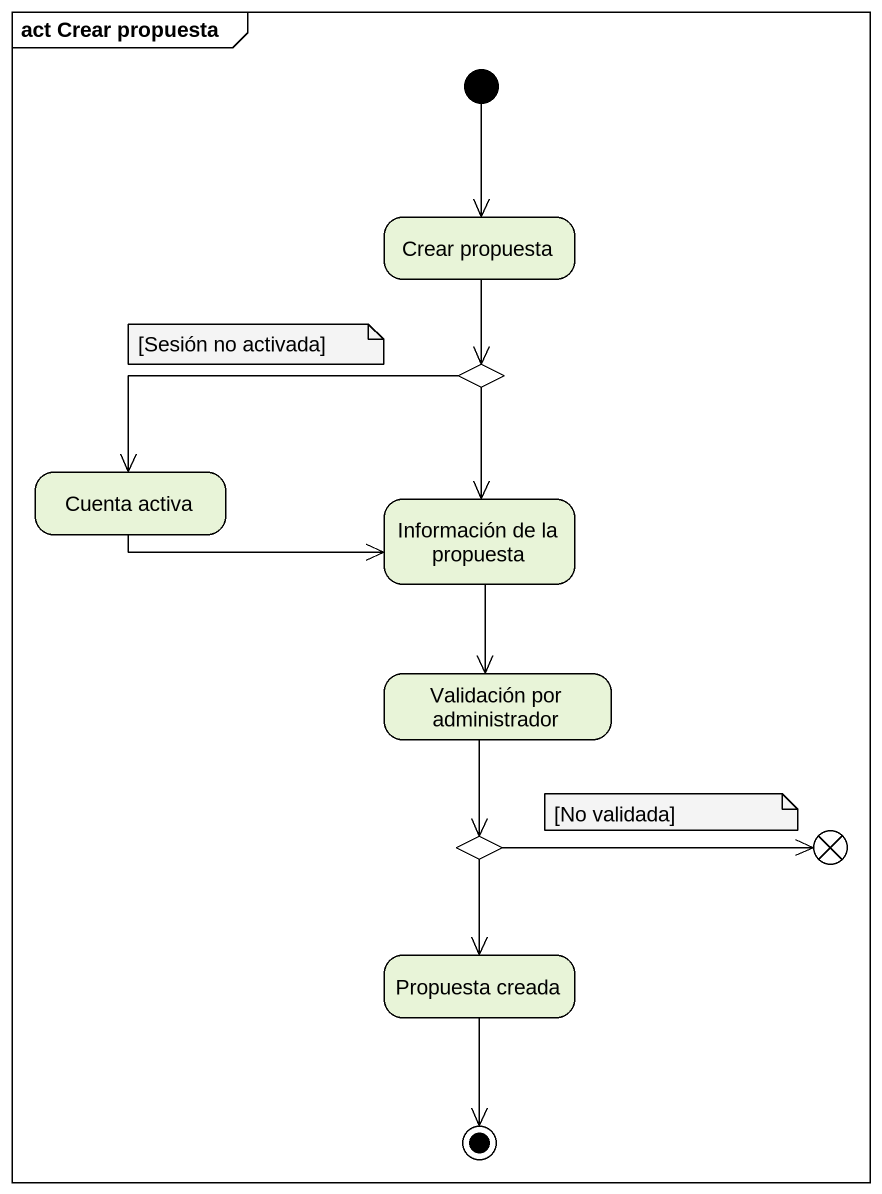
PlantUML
@startuml
mainframe act Crear propuesta
hide empty description
state "Crear propuesta" as Crear_propuesta
state choice1 <<choice>>
state "Cuenta activa" as Cuenta_activa
state "Información de la propuesta" as Información_de_la_propuesta
state "Validación por administrador" as Validación_por_administrador
state choice2 <<choice>>
state flowfinal1 <<end>>
state "Propuesta creada" as Propuesta_creada
[*] --> Crear_propuesta
Crear_propuesta --> choice1
choice1 -left-> Cuenta_activa
choice1 --> Información_de_la_propuesta
Cuenta_activa -right-> Información_de_la_propuesta
Información_de_la_propuesta --> Validación_por_administrador
Validación_por_administrador --> choice2
choice2 -right-> flowfinal1
choice2 --> Propuesta_creada
Propuesta_creada --> [*]
note as N1
  [Sesión no activada]
end note
note as N2
  [No validada]
end note
@enduml
